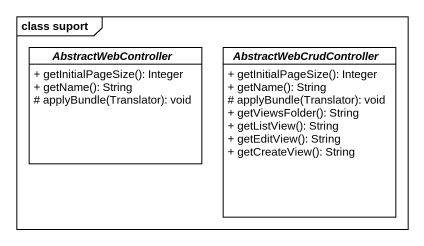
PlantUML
@startuml
mainframe class suport
hide circle
hide empty members
skinparam classAttributeIconSize 0
abstract class AbstractWebController {
  + getInitialPageSize(): Integer
  + getName(): String
  # applyBundle(Translator): void
}
abstract class AbstractWebCrudController {
  + getInitialPageSize(): Integer
  + getName(): String
  # applyBundle(Translator): void
  + getViewsFolder(): String
  + getListView(): String
  + getEditView(): String
  + getCreateView(): String
}
@enduml
